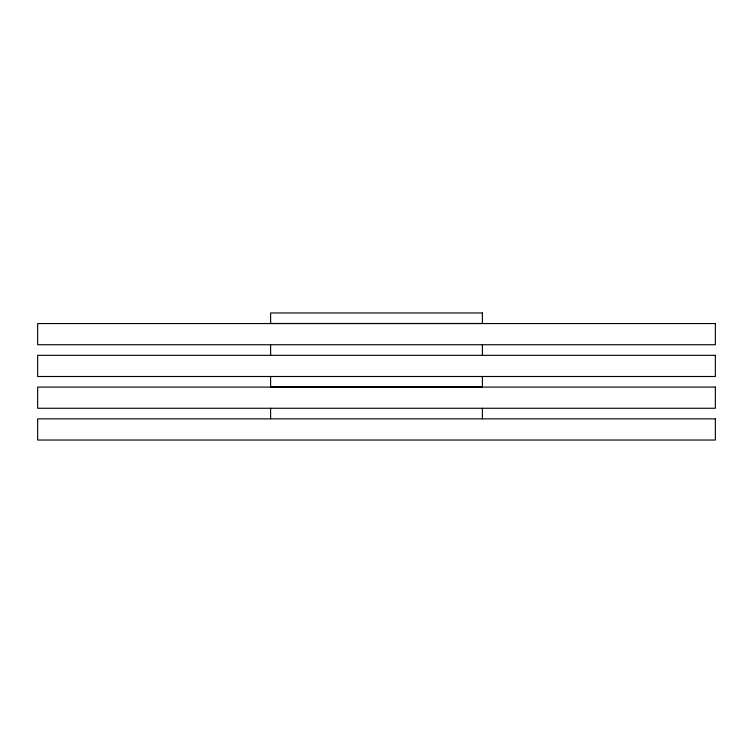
<?xml version="1.0" encoding="UTF-8"?>
<svg xmlns="http://www.w3.org/2000/svg" width="753" height="753" viewBox="0 0 753 753"><rect width="100%" height="100%" fill="white"/><g stroke="black" fill="none" stroke-linecap="round" stroke-linejoin="round"><path stroke-width="1.13" d="M482.391 344.733L482.391 355.237M482.391 376.5L482.391 387.004L270.609 387.004L270.609 376.5M482.391 408.267L482.391 418.772M270.609 344.733L270.609 355.237M270.609 408.267L270.609 418.772M482.391 312.966L270.609 312.966L270.609 323.47L482.391 323.47L482.391 312.966M715.35 323.555L37.65 323.555L37.65 344.733L715.35 344.733L715.35 323.555M715.35 355.322L37.65 355.322L37.65 376.5L715.35 376.5L715.35 355.322M715.35 387.089L37.65 387.089L37.65 408.267L715.35 408.267L715.35 387.089M715.35 418.856L37.65 418.856L37.65 440.034L715.35 440.034L715.35 418.856"/></g></svg>
